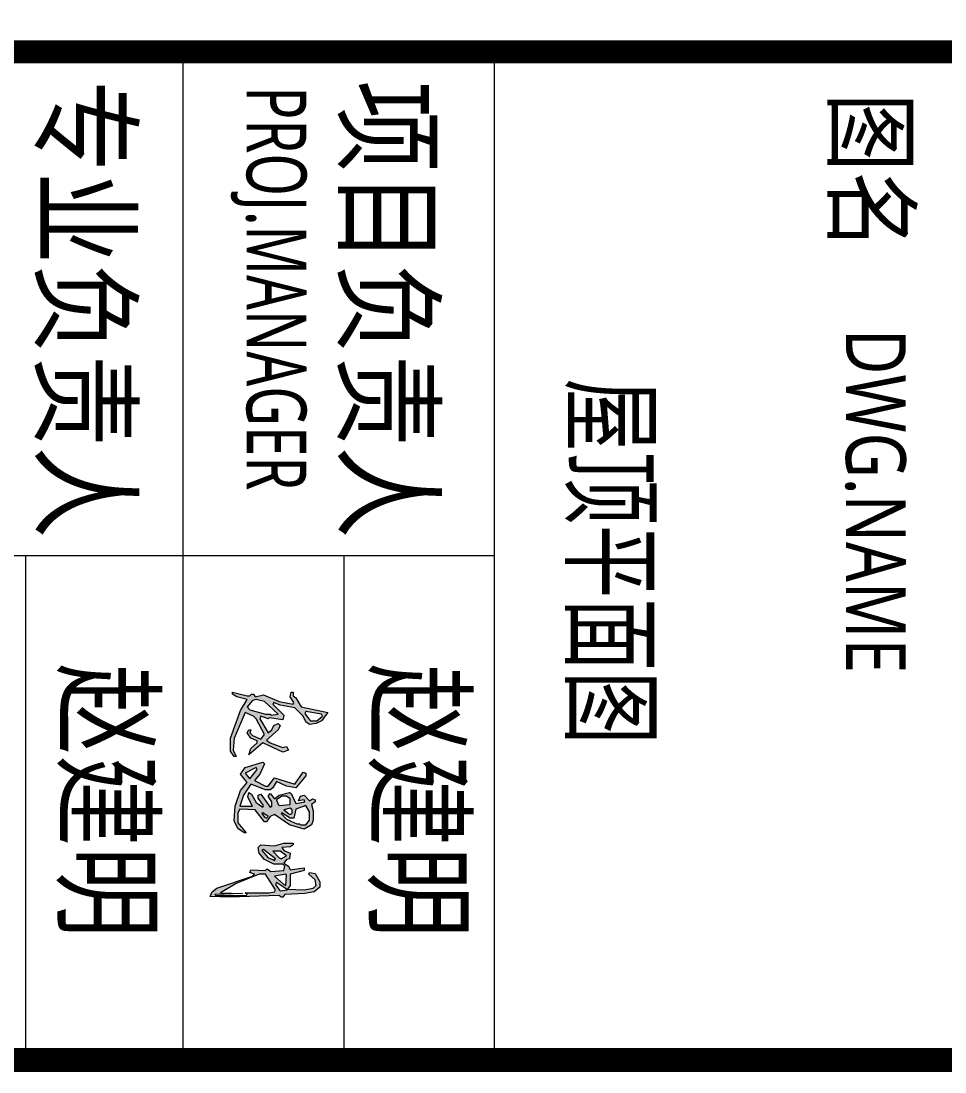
# Model space of a CAD drawing. Header units: inches. Extents: x -3733042 to -3450527, y 579159 to 997713.
# Drawn here: x -3544263 to -3538476, y 657438 to 664020 of the extents above; entities that cross this region are included whole.
import ezdxf
from ezdxf.enums import TextEntityAlignment as Align

# ---------------------------------------------------------------- set-up
doc = ezdxf.new("R2010")
doc.units = ezdxf.units.IN
doc.header["$LTSCALE"] = 1000
doc.header["$MEASUREMENT"] = 0
doc.linetypes.add('LENGSHUI', pattern=[22, 20, -1, 0, -1])
doc.layers.get('0').update_dxf_attribs({"lineweight": 18})
for name, color, linetype, lineweight in [('0-TK', 4, 'Continuous', 18), ('00签名', 7, 'LENGSHUI', 18), ('PUB_TITLE', 153, 'Continuous', 18), ('图签文字', 4, 'Continuous', 18)]:
    doc.layers.add(name, color=color, linetype=linetype, lineweight=lineweight)
doc.styles.add('-黑体', font='', dxfattribs={"width": 0.7})
doc.styles.add('建筑图签-黑', font='', dxfattribs={"width": 0.7})
doc.styles.get('-黑体').set_extended_font_data('微软雅黑')
doc.styles.get('建筑图签-黑').set_extended_font_data('黑体')

msp = doc.modelspace()

# ---------------------------------------------------------------- hatches: boundary and pattern name
at = {"layer": '00签名', "linetype": 'Continuous'}
h = msp.add_hatch(color=256, dxfattribs=at)
h.paths.add_polyline_path([(-3542496.1, 659666.3), (-3542478.8, 659631.7), (-3542455.8, 659614.4), (-3542415.5, 659620.2), (-3542380.9, 659637.5), (-3542340.6, 659689.3), (-3542507.6, 659723.9), (-3542542.2, 659781.5), (-3542559.5, 659793), (-3542559.5, 659816), (-3542571, 659816), (-3542576.7, 659787.2), (-3542553.7, 659752.7), (-3542559.5, 659741.2), (-3542645.9, 659758.4), (-3542743.8, 659798.8), (-3542795.6, 659787.2), (-3542807.1, 659804.5), (-3542818.7, 659804.5), (-3542830.2, 659793), (-3542847.5, 659793), (-3542939.6, 659816), (-3542939.6, 659804.5), (-3542910.8, 659787.2), (-3542847.5, 659770), (-3542887.8, 659700.8), (-3542951.1, 659528), (-3542951.1, 659447.4), (-3542928.1, 659412.8), (-3542916.6, 659412.8), (-3542933.9, 659453.2), (-3542928.1, 659528), (-3542859, 659689.3), (-3542807.1, 659666.3), (-3542789.9, 659649), (-3542738, 659551.1), (-3542761.1, 659522.3), (-3542812.9, 659545.3), (-3542830.2, 659562.6), (-3542824.4, 659579.9), (-3542835.9, 659579.9), (-3542847.5, 659562.6), (-3542824.4, 659528), (-3542784.1, 659510.8), (-3542784.1, 659499.2), (-3542824.4, 659464.7), (-3542835.9, 659424.4), (-3542749.5, 659499.2), (-3542622.8, 659441.6), (-3542588.3, 659453.2), (-3542599.8, 659476.2), (-3542622.8, 659470.4), (-3542703.5, 659499.2), (-3542726.5, 659516.5), (-3542651.6, 659579.9), (-3542640.1, 659608.7), (-3542651.6, 659620.2), (-3542680.4, 659608.7), (-3542691.9, 659579.9), (-3542715, 659562.6), (-3542766.8, 659649), (-3542761.1, 659666.3), (-3542715, 659649), (-3542709.2, 659654.8), (-3542622.8, 659643.2), (-3542617.1, 659672), (-3542686.2, 659741.2), (-3542680.4, 659752.7), (-3542640.1, 659735.4), (-3542547.9, 659718.1)], flags=0)
h.paths.add_polyline_path([(-3542478.8, 659695.1), (-3542380.9, 659677.8), (-3542375.1, 659666.3), (-3542409.7, 659637.5), (-3542450, 659637.5), (-3542455.8, 659643.2), (-3542484.6, 659683.6)], flags=0)
h.paths.add_polyline_path([(-3542651.6, 659677.8), (-3542697.7, 659672), (-3542703.5, 659677.8), (-3542732.3, 659677.8), (-3542830.2, 659706.6), (-3542847.5, 659723.9), (-3542812.9, 659764.2), (-3542789.9, 659770), (-3542738, 659758.4)], flags=0)
h = msp.add_hatch(color=256, dxfattribs=at)
h.paths.add_polyline_path([(-3542444.3, 658986.6), (-3542432.7, 659015.4), (-3542432.7, 659073), (-3542444.3, 659113.3), (-3542421.2, 659130.6), (-3542421.2, 659142.1), (-3542438.5, 659147.9), (-3542455.8, 659136.4), (-3542490.3, 659170.9), (-3542513.4, 659165.2), (-3542524.9, 659136.4), (-3542490.3, 659142.1), (-3542484.6, 659130.6), (-3542542.2, 659119.1), (-3542571, 659182.4), (-3542582.5, 659188.2), (-3542645.9, 659170.9), (-3542674.7, 659147.9), (-3542703.5, 659182.4), (-3542715, 659165.2), (-3542691.9, 659130.6), (-3542691.9, 659101.8), (-3542703.5, 659096), (-3542761.1, 659176.7), (-3542778.3, 659170.9), (-3542778.3, 659153.6), (-3542743.8, 659107.6), (-3542749.5, 659096), (-3542789.9, 659124.8), (-3542818.7, 659176.7), (-3542835.9, 659188.2), (-3542841.7, 659159.4), (-3542812.9, 659101.8), (-3542893.5, 659101.8), (-3542870.5, 659170.9), (-3542824.4, 659240), (-3542732.3, 659205.5), (-3542703.5, 659205.5), (-3542686.2, 659217), (-3542663.1, 659257.3), (-3542599.8, 659228.5), (-3542542.2, 659217), (-3542478.8, 659291.9), (-3542478.8, 659309.2), (-3542496.1, 659314.9), (-3542547.9, 659240), (-3542674.7, 659280.4), (-3542715, 659228.5), (-3542732.3, 659228.5), (-3542801.4, 659263.1), (-3542766.8, 659303.4), (-3542738, 659366.8), (-3542749.5, 659378.3), (-3542859, 659343.7), (-3542887.8, 659303.4), (-3542847.5, 659251.6), (-3542887.8, 659199.7), (-3542922.3, 659101.8), (-3542928.1, 659009.6), (-3542905.1, 658963.6), (-3542864.7, 658934.8), (-3542853.2, 658934.8), (-3542905.1, 658998.1), (-3542905.1, 659061.5), (-3542893.5, 659084.5), (-3542795.6, 659078.8), (-3542738, 659003.9), (-3542726.5, 659003.9), (-3542703.5, 659038.4), (-3542674.7, 659050), (-3542582.5, 658986.6), (-3542490.3, 658957.8)], flags=0)
h.paths.add_polyline_path([(-3542478.8, 659107.6), (-3542455.8, 659067.2), (-3542455.8, 659015.4), (-3542478.8, 658986.6), (-3542513.4, 658986.6), (-3542519.1, 658992.4), (-3542536.4, 658992.4), (-3542599.8, 659021.2), (-3542634.3, 659055.7), (-3542628.6, 659061.5), (-3542576.7, 659026.9), (-3542553.7, 659026.9), (-3542542.2, 659084.5)], flags=0)
h.paths.add_polyline_path([(-3542576.7, 659113.3), (-3542645.9, 659107.6), (-3542651.6, 659113.3), (-3542663.1, 659142.1), (-3542628.6, 659165.2), (-3542599.8, 659165.2), (-3542576.7, 659147.9)], flags=0)
h.paths.add_polyline_path([(-3542565.2, 659078.8), (-3542565.2, 659055.7), (-3542582.5, 659050), (-3542588.3, 659055.7), (-3542617.1, 659078.8), (-3542576.7, 659090.3)], flags=0)
h.paths.add_polyline_path([(-3542715, 659038.4), (-3542726.5, 659026.9), (-3542738, 659032.7), (-3542755.3, 659055.7), (-3542749.5, 659061.5)], flags=0)
h.paths.add_polyline_path([(-3542784.1, 659332.2), (-3542830.2, 659274.6), (-3542835.9, 659280.4), (-3542859, 659309.2), (-3542789.9, 659343.7)], flags=0)
h.paths.add_polyline_path([(-3542490.3, 658698.6), (-3542490.3, 658715.9), (-3542576.7, 658704.4), (-3542588.3, 658727.4), (-3542617.1, 658744.7), (-3542599.8, 658767.7), (-3542582.5, 658773.5), (-3542576.7, 658808), (-3542617.1, 658825.3), (-3542628.6, 658842.6), (-3542576.7, 658848.4), (-3542559.5, 658859.9), (-3542559.5, 658871.4), (-3542617.1, 658871.4), (-3542674.7, 658854.1), (-3542761.1, 658859.9), (-3542778.3, 658842.6), (-3542772.6, 658808), (-3542738, 658767.7), (-3542680.4, 658738.9), (-3542622.8, 658738.9), (-3542611.3, 658727.4), (-3542617.1, 658698.6), (-3542697.7, 658692.8), (-3542720.7, 658710.1), (-3542732.3, 658698.6), (-3542824.4, 658704.4), (-3542830.2, 658687.1), (-3542801.4, 658675.6), (-3542812.9, 658664), (-3543037.5, 658589.2), (-3543066.3, 658566.1), (-3543077.9, 658537.3), (-3542956.9, 658531.6), (-3542645.9, 658543.1), (-3542634.3, 658531.6), (-3542622.8, 658531.6), (-3542611.3, 658548.8), (-3542484.6, 658554.6), (-3542427, 658566.1), (-3542392.4, 658594.9), (-3542392.4, 658629.5), (-3542421.2, 658681.3), (-3542455.8, 658687.1), (-3542461.5, 658675.6), (-3542421.2, 658641), (-3542415.5, 658606.4), (-3542432.7, 658589.2), (-3542490.3, 658577.6), (-3542594, 658583.4), (-3542576.7, 658606.4), (-3542576.7, 658675.6)], flags=0)
h.paths.add_polyline_path([(-3542599.8, 658669.8), (-3542605.5, 658606.4), (-3542617.1, 658612.2), (-3542674.7, 658664), (-3542605.5, 658675.6)], flags=0)
h.paths.add_polyline_path([(-3542634.3, 658773.5), (-3542645.9, 658779.2), (-3542686.2, 658819.6), (-3542640.1, 658819.6), (-3542599.8, 658790.8)], flags=0)
h.paths.add_polyline_path([(-3542594, 658577.6), (-3542640.1, 658571.9), (-3542645.9, 658577.6), (-3542668.9, 658612.2), (-3542663.1, 658623.7)], flags=0)
h.paths.add_polyline_path([(-3542674.7, 658762), (-3542686.2, 658767.7), (-3542715, 658779.2), (-3542755.3, 658825.3), (-3542743.8, 658831.1), (-3542668.9, 658773.5)], flags=0)
h.paths.add_polyline_path([(-3542668.9, 658577.6), (-3542674.7, 658566.1), (-3542709.2, 658560.4), (-3542859, 658560.4), (-3542847.5, 658548.8), (-3542853.2, 658543.1), (-3543043.3, 658543.1), (-3543049.1, 658548.8), (-3542876.3, 658554.6), (-3543014.5, 658560.4), (-3542916.6, 658618), (-3542772.6, 658675.6), (-3542732.3, 658675.6)], flags=0)

# ---------------------------------------------------------------- linework, layer by layer
at = {"layer": '0-TK'}
msp.add_lwpolyline([(-3560476.8, 663826.8, 144, 144, 0), (-3500476.8, 663826.8, 144, 144, 0)], format="xyseb", dxfattribs=at)
at = {"layer": '00签名', "linetype": 'Continuous'}
for points in [[(-3542916.6, 659412.8), (-3542928.1, 659412.8), (-3542951.1, 659447.4), (-3542951.1, 659528), (-3542887.8, 659700.8), (-3542847.5, 659770), (-3542910.8, 659787.2), (-3542939.6, 659804.5), (-3542939.6, 659816), (-3542847.5, 659793), (-3542830.2, 659793), (-3542818.7, 659804.5), (-3542807.1, 659804.5), (-3542795.6, 659787.2), (-3542743.8, 659798.8), (-3542645.9, 659758.4), (-3542559.5, 659741.2), (-3542553.7, 659752.7), (-3542576.7, 659787.2), (-3542571, 659816), (-3542559.5, 659816), (-3542559.5, 659793), (-3542542.2, 659781.5), (-3542507.6, 659723.9), (-3542340.6, 659689.3), (-3542380.9, 659637.5), (-3542415.5, 659620.2), (-3542455.8, 659614.4), (-3542478.8, 659631.7), (-3542496.1, 659666.3), (-3542547.9, 659718.1), (-3542640.1, 659735.4), (-3542680.4, 659752.7), (-3542686.2, 659741.2), (-3542617.1, 659672), (-3542622.8, 659643.2), (-3542709.2, 659654.8), (-3542715, 659649), (-3542761.1, 659666.3), (-3542766.8, 659649), (-3542715, 659562.6), (-3542691.9, 659579.9), (-3542680.4, 659608.7), (-3542651.6, 659620.2), (-3542640.1, 659608.7), (-3542651.6, 659579.9), (-3542726.5, 659516.5), (-3542703.5, 659499.2), (-3542622.8, 659470.4), (-3542599.8, 659476.2), (-3542588.3, 659453.2), (-3542622.8, 659441.6), (-3542749.5, 659499.2), (-3542835.9, 659424.4), (-3542824.4, 659464.7), (-3542784.1, 659499.2), (-3542784.1, 659510.8), (-3542824.4, 659528), (-3542847.5, 659562.6), (-3542835.9, 659579.9), (-3542824.4, 659579.9), (-3542830.2, 659562.6), (-3542812.9, 659545.3), (-3542761.1, 659522.3), (-3542738, 659551.1), (-3542789.9, 659649), (-3542807.1, 659666.3), (-3542859, 659689.3), (-3542928.1, 659528), (-3542933.9, 659453.2), (-3542916.6, 659412.8)], [(-3542703.5, 659677.8), (-3542697.7, 659672), (-3542651.6, 659677.8), (-3542738, 659758.4), (-3542789.9, 659770), (-3542812.9, 659764.2), (-3542847.5, 659723.9), (-3542830.2, 659706.6), (-3542732.3, 659677.8), (-3542703.5, 659677.8)], [(-3542455.8, 659643.2), (-3542450, 659637.5), (-3542409.7, 659637.5), (-3542375.1, 659666.3), (-3542380.9, 659677.8), (-3542478.8, 659695.1), (-3542484.6, 659683.6), (-3542455.8, 659643.2)], [(-3542853.2, 658934.8), (-3542864.7, 658934.8), (-3542905.1, 658963.6), (-3542928.1, 659009.6), (-3542922.3, 659101.8), (-3542887.8, 659199.7), (-3542847.5, 659251.6), (-3542887.8, 659303.4), (-3542859, 659343.7), (-3542749.5, 659378.3), (-3542738, 659366.8), (-3542766.8, 659303.4), (-3542801.4, 659263.1), (-3542732.3, 659228.5), (-3542715, 659228.5), (-3542674.7, 659280.4), (-3542547.9, 659240), (-3542496.1, 659314.9), (-3542478.8, 659309.2), (-3542478.8, 659291.9), (-3542542.2, 659217), (-3542599.8, 659228.5), (-3542663.1, 659257.3), (-3542686.2, 659217), (-3542703.5, 659205.5), (-3542732.3, 659205.5), (-3542824.4, 659240), (-3542870.5, 659170.9), (-3542893.5, 659101.8), (-3542812.9, 659101.8), (-3542841.7, 659159.4), (-3542835.9, 659188.2), (-3542818.7, 659176.7), (-3542789.9, 659124.8), (-3542749.5, 659096), (-3542743.8, 659107.6), (-3542778.3, 659153.6), (-3542778.3, 659170.9), (-3542761.1, 659176.7), (-3542703.5, 659096), (-3542691.9, 659101.8), (-3542691.9, 659130.6), (-3542715, 659165.2), (-3542703.5, 659182.4), (-3542674.7, 659147.9), (-3542645.9, 659170.9), (-3542582.5, 659188.2), (-3542571, 659182.4), (-3542542.2, 659119.1), (-3542484.6, 659130.6), (-3542490.3, 659142.1), (-3542524.9, 659136.4), (-3542513.4, 659165.2), (-3542490.3, 659170.9), (-3542455.8, 659136.4), (-3542438.5, 659147.9), (-3542421.2, 659142.1), (-3542421.2, 659130.6), (-3542444.3, 659113.3), (-3542432.7, 659073), (-3542432.7, 659015.4), (-3542444.3, 658986.6), (-3542490.3, 658957.8), (-3542582.5, 658986.6), (-3542674.7, 659050), (-3542703.5, 659038.4), (-3542726.5, 659003.9), (-3542738, 659003.9), (-3542795.6, 659078.8), (-3542893.5, 659084.5), (-3542905.1, 659061.5), (-3542905.1, 658998.1), (-3542853.2, 658934.8)], [(-3542835.9, 659280.4), (-3542830.2, 659274.6), (-3542784.1, 659332.2), (-3542789.9, 659343.7), (-3542859, 659309.2), (-3542835.9, 659280.4)], [(-3542651.6, 659113.3), (-3542645.9, 659107.6), (-3542576.7, 659113.3), (-3542576.7, 659147.9), (-3542599.8, 659165.2), (-3542628.6, 659165.2), (-3542663.1, 659142.1), (-3542651.6, 659113.3)], [(-3542738, 659032.7), (-3542726.5, 659026.9), (-3542715, 659038.4), (-3542749.5, 659061.5), (-3542755.3, 659055.7), (-3542738, 659032.7)], [(-3542519.1, 658992.4), (-3542513.4, 658986.6), (-3542478.8, 658986.6), (-3542455.8, 659015.4), (-3542455.8, 659067.2), (-3542478.8, 659107.6), (-3542542.2, 659084.5), (-3542553.7, 659026.9), (-3542576.7, 659026.9), (-3542628.6, 659061.5), (-3542634.3, 659055.7), (-3542599.8, 659021.2), (-3542536.4, 658992.4), (-3542519.1, 658992.4)], [(-3542588.3, 659055.7), (-3542582.5, 659050), (-3542565.2, 659055.7), (-3542565.2, 659078.8), (-3542576.7, 659090.3), (-3542617.1, 659078.8), (-3542588.3, 659055.7)], [(-3542622.8, 658531.6), (-3542634.3, 658531.6), (-3542645.9, 658543.1), (-3542956.9, 658531.6), (-3543077.9, 658537.3), (-3543066.3, 658566.1), (-3543037.5, 658589.2), (-3542812.9, 658664), (-3542801.4, 658675.6), (-3542830.2, 658687.1), (-3542824.4, 658704.4), (-3542732.3, 658698.6), (-3542720.7, 658710.1), (-3542697.7, 658692.8), (-3542617.1, 658698.6), (-3542611.3, 658727.4), (-3542622.8, 658738.9), (-3542680.4, 658738.9), (-3542738, 658767.7), (-3542772.6, 658808), (-3542778.3, 658842.6), (-3542761.1, 658859.9), (-3542674.7, 658854.1), (-3542617.1, 658871.4), (-3542559.5, 658871.4), (-3542559.5, 658859.9), (-3542576.7, 658848.4), (-3542628.6, 658842.6), (-3542617.1, 658825.3), (-3542576.7, 658808), (-3542582.5, 658773.5), (-3542599.8, 658767.7), (-3542617.1, 658744.7), (-3542588.3, 658727.4), (-3542576.7, 658704.4), (-3542490.3, 658715.9), (-3542490.3, 658698.6), (-3542576.7, 658675.6), (-3542576.7, 658606.4), (-3542594, 658583.4), (-3542490.3, 658577.6), (-3542432.7, 658589.2), (-3542415.5, 658606.4), (-3542421.2, 658641), (-3542461.5, 658675.6), (-3542455.8, 658687.1), (-3542421.2, 658681.3), (-3542392.4, 658629.5), (-3542392.4, 658594.9), (-3542427, 658566.1), (-3542484.6, 658554.6), (-3542611.3, 658548.8), (-3542622.8, 658531.6)], [(-3542686.2, 658767.7), (-3542674.7, 658762), (-3542668.9, 658773.5), (-3542743.8, 658831.1), (-3542755.3, 658825.3), (-3542715, 658779.2), (-3542686.2, 658767.7)], [(-3542645.9, 658779.2), (-3542634.3, 658773.5), (-3542599.8, 658790.8), (-3542640.1, 658819.6), (-3542686.2, 658819.6), (-3542645.9, 658779.2)], [(-3543049.1, 658548.8), (-3543043.3, 658543.1), (-3542853.2, 658543.1), (-3542847.5, 658548.8), (-3542859, 658560.4), (-3542709.2, 658560.4), (-3542674.7, 658566.1), (-3542668.9, 658577.6), (-3542732.3, 658675.6), (-3542772.6, 658675.6), (-3542916.6, 658618), (-3543014.5, 658560.4), (-3542876.3, 658554.6), (-3543049.1, 658548.8)], [(-3542617.1, 658612.2), (-3542605.5, 658606.4), (-3542599.8, 658669.8), (-3542605.5, 658675.6), (-3542674.7, 658664), (-3542617.1, 658612.2)], [(-3542645.9, 658577.6), (-3542640.1, 658571.9), (-3542594, 658577.6), (-3542663.1, 658623.7), (-3542668.9, 658612.2), (-3542645.9, 658577.6)]]:
    msp.add_lwpolyline(points, dxfattribs=at)
at = {"layer": 'PUB_TITLE'}
for p, q in [((-3543250.6, 663826.8), (-3543250.6, 657512.6)), ((-3541300.6, 663826.8), (-3541300.6, 657512.6)), ((-3541300.6, 663826.8), (-3541300.6, 657512.6)), ((-3541300.6, 663826.8), (-3541300.6, 657512.6)), ((-3541300.6, 660669.7), (-3560476.8, 660669.7)), ((-3544235.7, 660669.7), (-3544235.7, 657512.6)), ((-3542240.7, 660669.7), (-3542240.7, 657512.6))]:
    msp.add_line(p, q, dxfattribs=at)
msp.add_lwpolyline([(-3560476.8, 657512.6, 150, 150, 0), (-3500476.8, 657512.6, 150, 150, 0), (-3500476.8, 763712.6, 150, 150, 0), (-3560476.8, 763712.6, 150, 150, 0)], format="xyseb", close=True, dxfattribs=at)

# ---------------------------------------------------------------- texts
at = {"style": '-黑体'}
for s, height, width, p in [('专业负责人', 525, 0.8, (-3543859.3, 663646.8)), ('项目负责人', 525, 0.8, (-3541962.6, 663646.8)), ('PROJ.MANAGER', 375, 0.7, (-3542662.9, 663610.8)), ('图名', 450, 0.8, (-3538938.6, 663569.4)), ('DWG.NAME', 375, 0.8, (-3538909, 662091.8)), ('赵建明', 525, 0.8, (-3543717.7, 659996.8)), ('赵建明', 525, 0.8, (-3541767.7, 659996.8))]:
    msp.add_text(s, height=height, rotation=270, dxfattribs=dict(at, width=width)).set_placement(p, align=Align.MIDDLE_LEFT)
at = {"layer": '图签文字', "color": 4, "style": '建筑图签-黑', "width": 0.7}
msp.add_text('屋顶平面图', height=480, rotation=270, dxfattribs=at).set_placement((-3540803.7, 660635.9), align=Align.CENTER)

doc.saveas('drawing.dxf')
